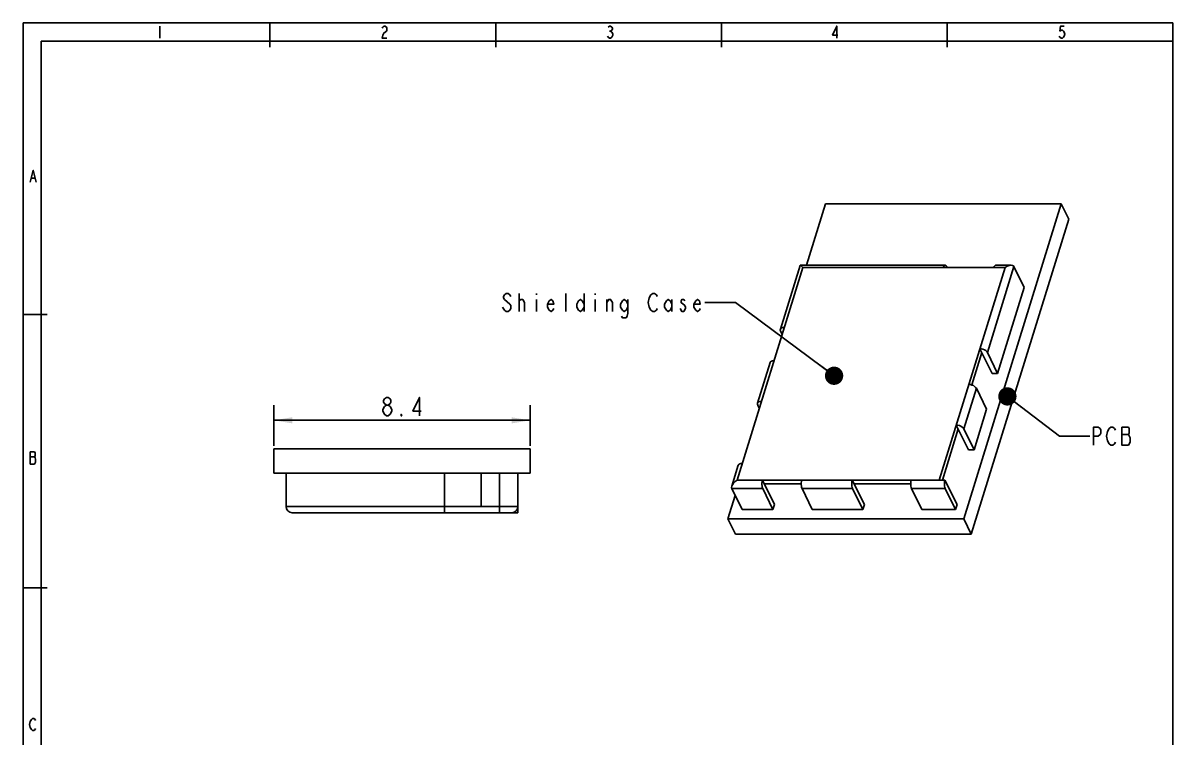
# Model space of a CAD drawing. Header units: millimetres. Extents: x 0 to 189, y 4 to 276.
# Drawn here: x 0 to 188.5, y 158.4 to 275.6 of the extents above; entities that cross this region are included whole.
import ezdxf

# ---------------------------------------------------------------- set-up
doc = ezdxf.new("R2010")
doc.units = ezdxf.units.MM
doc.header["$LTSCALE"] = 19.36
doc.layers.get('0').update_dxf_attribs({"linetype": 'CONTINUOUS'})
doc.styles.get("Standard").update_dxf_attribs({"font": 'txt', "width": 0.8})
doc.dimstyles.new('DIMSTYLE_1', dxfattribs={"dimtxt": 3, "dimasz": 3, "dimexe": 2.5, "dimexo": 0.5, "dimgap": 0.75, "dimtad": 1, "dimlfac": 0.2, "dimdsep": 46, "dimtxsty": 'STANDARD', "dimblk": '_FILLED', "dimblk1": '_FILLED', "dimblk2": '_FILLED', "dimcen": 0.09, "dimazin": 2, "dimtfac": 1, "dimtofl": 0, "dimtmove": 0, "dimatfit": 3, "dimldrblk": '_FILLED', "dimfxl": 1, "dimtolj": 1, "dimarcsym": 0})
doc.dimstyles.get("Standard").update_dxf_attribs({"dimtxt": 3, "dimasz": 3, "dimexe": 2.5, "dimexo": 0.5, "dimtad": 1, "dimdsep": 46, "dimtxsty": 'STANDARD', "dimblk": '_FILLED', "dimblk1": '_FILLED', "dimblk2": '_FILLED', "dimcen": 0.09, "dimazin": 2, "dimtp": 0.01, "dimtm": 0.01, "dimtfac": 1, "dimtofl": 0, "dimtmove": 0, "dimatfit": 3, "dimldrblk": '_FILLED', "dimfxl": 1, "dimtolj": 1, "dimarcsym": 0})

# ---------------------------------------------------------------- blocks, each defined once
blk = doc.blocks.new('_FILLED')
at = {"color": 0, "linetype": 'BYBLOCK'}
blk.add_solid([(0, 0), (-1, 0.167), (-1, -0.167)], dxfattribs=at)
blk = doc.blocks.new('*D1')
at = {"color": 7, "linetype": 'CONTINUOUS'}
for p, q in [((41.13, 206.2), (41.13, 212.86)), ((83.13, 206.2), (83.13, 212.86)), ((41.13, 210.36), (62.13, 210.36)), ((83.13, 210.36), (62.13, 210.36))]:
    blk.add_line(p, q, dxfattribs=at)
at = {"color": 7, "linetype": 'CONTINUOUS', "xscale": 3, "yscale": 3, "zscale": 3, "rotation": 180}
blk.add_blockref('_FILLED', (41.13, 210.36), dxfattribs=at)
at = {"color": 7, "linetype": 'CONTINUOUS', "xscale": 3, "yscale": 3, "zscale": 3}
blk.add_blockref('_FILLED', (83.13, 210.36), dxfattribs=at)

msp = doc.modelspace()

# ---------------------------------------------------------------- linework, layer by layer
at = {"color": 7, "linetype": 'CONTINUOUS'}
for p, q in [((0, 275.551), (0, 3.653)), ((188.542, 275.551), (0, 275.551)), ((40.487, 271.574), (40.487, 275.551)), ((77.501, 271.574), (77.501, 275.551)), ((114.515, 271.574), (114.515, 275.551)), ((151.529, 271.574), (151.529, 275.551)), ((188.542, 3.653), (188.542, 275.551)), ((22.417, 275.038), (22.417, 273.06)), ((96.135, 274.214), (96.332, 274.214)), ((2.977, 272.574), (2.977, 37.144)), ((188.542, 272.574), (2.977, 272.574)), ((1.378, 250.071), (1.971, 250.071)), ((131.544, 245.875), (128.431, 235.803)), ((170.228, 245.875), (131.544, 245.875)), ((154.252, 194.176), (170.228, 245.875)), ((171.449, 243.389), (170.228, 245.875)), ((155.472, 191.689), (171.449, 243.389)), ((127.409, 235.787), (124.17, 225.306)), ((127.409, 235.787), (127.43, 235.803)), ((127.43, 235.803), (127.441, 235.801)), ((127.43, 235.803), (151.178, 235.803)), ((159.467, 235.803), (162.031, 235.803)), ((117.074, 200.566), (127.846, 235.424)), ((127.846, 235.424), (161.004, 235.424)), ((150.232, 200.566), (161.004, 235.424)), ((151.42, 235.586), (151.499, 235.424)), ((158.115, 221.486), (162.472, 235.586)), ((162.472, 235.586), (164.15, 232.167)), ((159.793, 218.067), (164.15, 232.167)), ((78.937, 230.191), (79.837, 229.441)), ((81.337, 228.191), (81.337, 231.191)), ((81.337, 229.941), (81.637, 230.191)), ((84.187, 231.191), (84.187, 230.941)), ((84.187, 230.191), (84.187, 228.191)), ((88.987, 228.191), (88.987, 231.191)), ((91.987, 231.191), (91.987, 228.191)), ((93.787, 231.191), (93.787, 230.941)), ((93.787, 230.191), (93.787, 228.191)), ((95.737, 228.191), (95.737, 230.191)), ((106.387, 230.191), (106.387, 228.191)), ((78.937, 228.441), (78.637, 228.941)), ((3.977, 227.72), (0, 227.72)), ((124.464, 224.481), (124.204, 225.011)), ((155.547, 216.156), (157.194, 221.486)), ((158.872, 218.067), (156.889, 222.108)), ((158.115, 221.486), (159.793, 218.067)), ((120.418, 213.165), (122.475, 219.823)), ((158.872, 218.067), (159.793, 218.067)), ((156.3, 215.611), (154.242, 208.953)), ((157.977, 212.192), (156.3, 215.611)), ((120.712, 212.34), (120.452, 212.87)), ((155.92, 205.534), (157.977, 212.192)), ((154.999, 205.534), (153.016, 209.575)), ((150.729, 200.566), (153.321, 208.953)), ((154.242, 208.953), (155.92, 205.534)), ((180.177, 208.015), (181.227, 208.015)), ((41.131, 205.701), (41.131, 201.701)), ((83.131, 205.701), (41.131, 205.701)), ((83.131, 205.701), (83.131, 201.701)), ((154.999, 205.534), (155.92, 205.534)), ((1.181, 204.344), (1.873, 204.344)), ((117.271, 202.982), (116.211, 199.551)), ((83.131, 201.701), (41.131, 201.701)), ((43.131, 201.701), (43.131, 196.201)), ((69.131, 195.201), (69.131, 201.701)), ((75.131, 196.201), (75.131, 201.701)), ((78.131, 195.201), (78.131, 201.701)), ((81.131, 195.201), (81.131, 201.701)), ((117.074, 200.566), (151.153, 200.566)), ((123.202, 196.526), (121.219, 200.566)), ((121.524, 199.945), (127.585, 199.945)), ((137.939, 196.526), (135.956, 200.566)), ((136.261, 199.945), (145.546, 199.945)), ((153.136, 196.526), (151.153, 200.566)), ((116.763, 198.046), (115.567, 194.176)), ((116.216, 199.161), (117.894, 195.743)), ((121.282, 199.161), (116.216, 199.161)), ((122.96, 195.743), (121.282, 199.161)), ((127.729, 199.161), (129.407, 195.743)), ((136.019, 199.161), (127.729, 199.161)), ((137.696, 195.743), (136.019, 199.161)), ((151.216, 199.161), (145.69, 199.161)), ((145.69, 199.161), (147.368, 195.743)), ((152.894, 195.743), (151.216, 199.161)), ((43.131, 196.201), (81.131, 196.201)), ((123.202, 196.526), (122.96, 195.743)), ((137.939, 196.526), (137.696, 195.743)), ((153.136, 196.526), (152.894, 195.743)), ((44.131, 195.201), (81.131, 195.201)), ((122.96, 195.743), (117.894, 195.743)), ((137.696, 195.743), (129.407, 195.743)), ((152.894, 195.743), (147.368, 195.743)), ((116.788, 191.689), (115.567, 194.176)), ((115.567, 194.176), (154.252, 194.176)), ((155.472, 191.689), (154.252, 194.176)), ((116.788, 191.689), (155.472, 191.689)), ((3.977, 182.866), (0, 182.866))]:
    msp.add_line(p, q, dxfattribs=at)
for points in [[(58.88, 274.708), (58.979, 274.873), (59.176, 275.038), (59.374, 275.038), (59.572, 274.873), (59.671, 274.708), (59.671, 274.378), (59.572, 274.214), (59.374, 274.049), (59.176, 273.884), (58.979, 273.555), (58.88, 273.06), (59.671, 273.06)], [(96.53, 273.225), (96.332, 273.06), (96.135, 273.06), (95.937, 273.225), (95.838, 273.39)], [(95.937, 274.873), (96.135, 275.038), (96.332, 275.038), (96.53, 274.873), (96.629, 274.708), (96.629, 274.543), (96.53, 274.378), (96.332, 274.214), (96.53, 274.049), (96.629, 273.884), (96.728, 273.719), (96.728, 273.555), (96.53, 273.225)], [(133.421, 273.06), (133.421, 275.038), (132.729, 273.555), (133.619, 273.555)], [(170.696, 275.038), (170.103, 275.038), (170.004, 274.214), (170.202, 274.378), (170.4, 274.378), (170.598, 274.214), (170.696, 274.049), (170.795, 273.719), (170.696, 273.39), (170.598, 273.225), (170.4, 273.06), (170.202, 273.06), (170.004, 273.225), (169.905, 273.39)], [(1.181, 249.412), (1.675, 251.39), (2.169, 249.412)], [(127.441, 235.801), (127.523, 235.752), (127.657, 235.63), (127.846, 235.424)], [(151.178, 235.803), (151.133, 235.796), (151.034, 235.733), (150.946, 235.606), (150.873, 235.424)], [(151.42, 235.586), (151.332, 235.72), (151.235, 235.792), (151.178, 235.803)], [(159.162, 235.424), (159.235, 235.606), (159.324, 235.733), (159.423, 235.796), (159.467, 235.803)], [(162.031, 235.803), (161.977, 235.801), (161.693, 235.752), (161.366, 235.63), (161.004, 235.424)], [(162.472, 235.586), (162.373, 235.707), (162.206, 235.783), (162.031, 235.803)], [(79.987, 230.691), (79.837, 230.941), (79.537, 231.191), (79.237, 231.191), (78.937, 230.941), (78.787, 230.691), (78.787, 230.441), (78.937, 230.191)], [(81.637, 230.191), (81.937, 230.191), (82.237, 229.691), (82.237, 228.191)], [(87.037, 228.691), (86.887, 228.441), (86.587, 228.191), (86.287, 228.441), (85.987, 228.941), (85.987, 229.441), (86.287, 229.941), (86.587, 230.191), (86.887, 229.941), (87.037, 229.441), (85.987, 229.441)], [(91.987, 228.941), (91.687, 228.441), (91.387, 228.191), (91.087, 228.441), (90.787, 228.941), (90.787, 229.441), (91.087, 229.941), (91.387, 230.191), (91.687, 229.941), (91.987, 229.441)], [(95.737, 229.691), (96.037, 230.191), (96.337, 230.191), (96.637, 229.691), (96.637, 228.191)], [(99.187, 228.941), (98.887, 228.441), (98.587, 228.191), (98.287, 228.441), (97.987, 228.941), (97.987, 229.441), (98.287, 229.941), (98.587, 230.191), (98.887, 229.941), (99.187, 229.441)], [(99.187, 230.191), (99.187, 227.941), (99.037, 227.441), (98.887, 227.191), (98.287, 227.191), (98.137, 227.441)], [(102.937, 228.441), (102.637, 228.941), (102.487, 229.691), (102.637, 230.441)], [(102.637, 230.441), (102.937, 230.941), (103.237, 231.191), (103.537, 231.191), (103.837, 230.941), (103.987, 230.691)], [(106.387, 228.941), (106.087, 228.441), (105.787, 228.191), (105.487, 228.441), (105.187, 228.941), (105.187, 229.441), (105.487, 229.941), (105.787, 230.191), (106.087, 229.941), (106.387, 229.441)], [(108.487, 229.941), (108.337, 230.191), (108.037, 230.191), (107.887, 229.941), (107.887, 229.691), (108.487, 229.191)], [(111.037, 228.691), (110.887, 228.441), (110.587, 228.191), (110.287, 228.441), (109.987, 228.941), (109.987, 229.441), (110.287, 229.941), (110.587, 230.191), (110.887, 229.941), (111.037, 229.441), (109.987, 229.441)], [(79.837, 229.441), (79.987, 229.191), (79.987, 228.691), (79.837, 228.441), (79.537, 228.191), (79.237, 228.191), (78.937, 228.441)], [(103.987, 228.691), (103.837, 228.441), (103.537, 228.191), (103.237, 228.191), (102.937, 228.441)], [(108.637, 228.691), (108.337, 228.191), (108.037, 228.191), (107.737, 228.691)], [(108.487, 229.191), (108.637, 228.941), (108.637, 228.691)], [(124.17, 225.306), (124.157, 225.172), (124.204, 225.011)], [(124.82, 225.633), (124.592, 225.612), (124.4, 225.549), (124.258, 225.451), (124.175, 225.322), (124.17, 225.306)], [(158.115, 221.486), (158.005, 221.647), (157.839, 221.797), (157.63, 221.926), (157.39, 222.025), (157.138, 222.087), (156.889, 222.108)], [(122.475, 219.823), (122.481, 219.839), (122.564, 219.967), (122.706, 220.066), (122.898, 220.128), (123.126, 220.149)], [(155.074, 216.233), (155.322, 216.212), (155.575, 216.15), (155.814, 216.051), (156.024, 215.922), (156.189, 215.772), (156.3, 215.611)], [(59.581, 212.863), (59.281, 213.113), (59.131, 213.363), (59.131, 213.613), (59.281, 213.863), (59.581, 214.113), (59.881, 214.113), (60.181, 213.863), (60.331, 213.613), (60.331, 213.363), (60.181, 213.113), (59.881, 212.863)], [(64.981, 211.113), (64.981, 214.113), (63.931, 211.863), (65.281, 211.863)], [(120.418, 213.165), (120.405, 213.03), (120.452, 212.87)], [(121.068, 213.491), (120.84, 213.47), (120.648, 213.408), (120.506, 213.309), (120.423, 213.18), (120.418, 213.165)], [(58.981, 211.863), (58.981, 212.113), (59.281, 212.613)], [(59.581, 211.113), (59.281, 211.363), (58.981, 211.863)], [(59.281, 212.613), (59.581, 212.863), (59.881, 212.863), (60.181, 212.613)], [(60.481, 211.863), (60.181, 211.363), (59.881, 211.113), (59.581, 211.113)], [(60.181, 212.613), (60.481, 212.113), (60.481, 211.863)], [(62.131, 211.113), (61.981, 211.113), (61.981, 211.363), (62.131, 211.113)], [(154.242, 208.953), (154.132, 209.114), (153.966, 209.264), (153.757, 209.392), (153.517, 209.491), (153.265, 209.553), (153.016, 209.575)], [(175.527, 206.265), (175.527, 209.265), (176.277, 209.265), (176.577, 209.015), (176.727, 208.765), (176.727, 208.265), (176.577, 208.015), (176.277, 207.765), (175.527, 207.765)], [(177.777, 207.015), (177.627, 207.765), (177.777, 208.515), (178.077, 209.015)], [(178.077, 209.015), (178.377, 209.265), (178.677, 209.265), (178.977, 209.015), (179.127, 208.765)], [(181.527, 207.515), (181.227, 208.015), (181.377, 208.265), (181.377, 209.015), (181.227, 209.265), (180.177, 209.265)], [(180.177, 209.265), (180.177, 206.265), (181.227, 206.265)], [(181.227, 206.265), (181.527, 206.765), (181.527, 207.515)], [(179.127, 206.765), (178.977, 206.515), (178.677, 206.265), (178.377, 206.265), (178.077, 206.515), (177.777, 207.015)], [(1.873, 203.191), (2.07, 203.521), (2.07, 204.015), (1.971, 204.18), (1.873, 204.344), (1.971, 204.509), (1.971, 205.004), (1.873, 205.168), (1.181, 205.168)], [(1.181, 205.168), (1.181, 203.191), (1.873, 203.191)], [(117.271, 202.982), (117.276, 202.997), (117.359, 203.126), (117.502, 203.225), (117.693, 203.287), (117.921, 203.308)], [(116.211, 199.551), (116.306, 199.771), (116.486, 200.034), (116.74, 200.304), (117.074, 200.566)], [(121.219, 200.566), (121.167, 200.342), (121.139, 200.091), (121.137, 199.83), (121.162, 199.577), (121.211, 199.349), (121.282, 199.161)], [(127.729, 199.161), (127.659, 199.349), (127.609, 199.577), (127.584, 199.83), (127.586, 200.091), (127.614, 200.342), (127.666, 200.566)], [(135.956, 200.566), (135.904, 200.342), (135.876, 200.091), (135.874, 199.83), (135.899, 199.577), (135.948, 199.349), (136.019, 199.161)], [(145.69, 199.161), (145.619, 199.349), (145.57, 199.577), (145.545, 199.83), (145.547, 200.091), (145.575, 200.342), (145.627, 200.566)], [(151.153, 200.566), (151.101, 200.342), (151.073, 200.091), (151.071, 199.83), (151.096, 199.577), (151.146, 199.349), (151.216, 199.161)], [(116.216, 199.161), (116.177, 199.323), (116.211, 199.551)], [(1.378, 159.639), (1.181, 159.969), (1.082, 160.463), (1.181, 160.957)], [(1.181, 160.957), (1.378, 161.287), (1.576, 161.452), (1.774, 161.452), (1.971, 161.287), (2.07, 161.122)], [(2.07, 159.804), (1.971, 159.639), (1.774, 159.474), (1.576, 159.474), (1.378, 159.639)]]:
    msp.add_lwpolyline(points, dxfattribs=at)
for centre, start, end in [((44.131, 196.201), 180, 270), ((80.131, 196.201), 270, 360)]:
    msp.add_arc(centre, 1, start, end, dxfattribs=at)

# ---------------------------------------------------------------- dimensions: what is measured, and where the dimension line sits
dim = msp.add_linear_dim(base=(41.131, 210.363), p1=(83.131, 205.701), p2=(41.131, 205.701), angle=180, dimstyle='DIMSTYLE_1', dxfattribs=at)
dim.commit()
dim.dimension.update_dxf_attribs({"geometry": '*D1', "text_midpoint": (58.531, 210.363), "dimtype": 160})

# ---------------------------------------------------------------- leaders
for points in [[(132.976, 217.672), (116.787, 229.691), (111.787, 229.691)], [(161.389, 214.285), (169.927, 207.765), (174.927, 207.765)]]:
    msp.add_leader(points, dimstyle='STANDARD', override={"dimtad": 0, "dimldrblk": 'DOT'}, dxfattribs=at)

doc.saveas('drawing.dxf')
